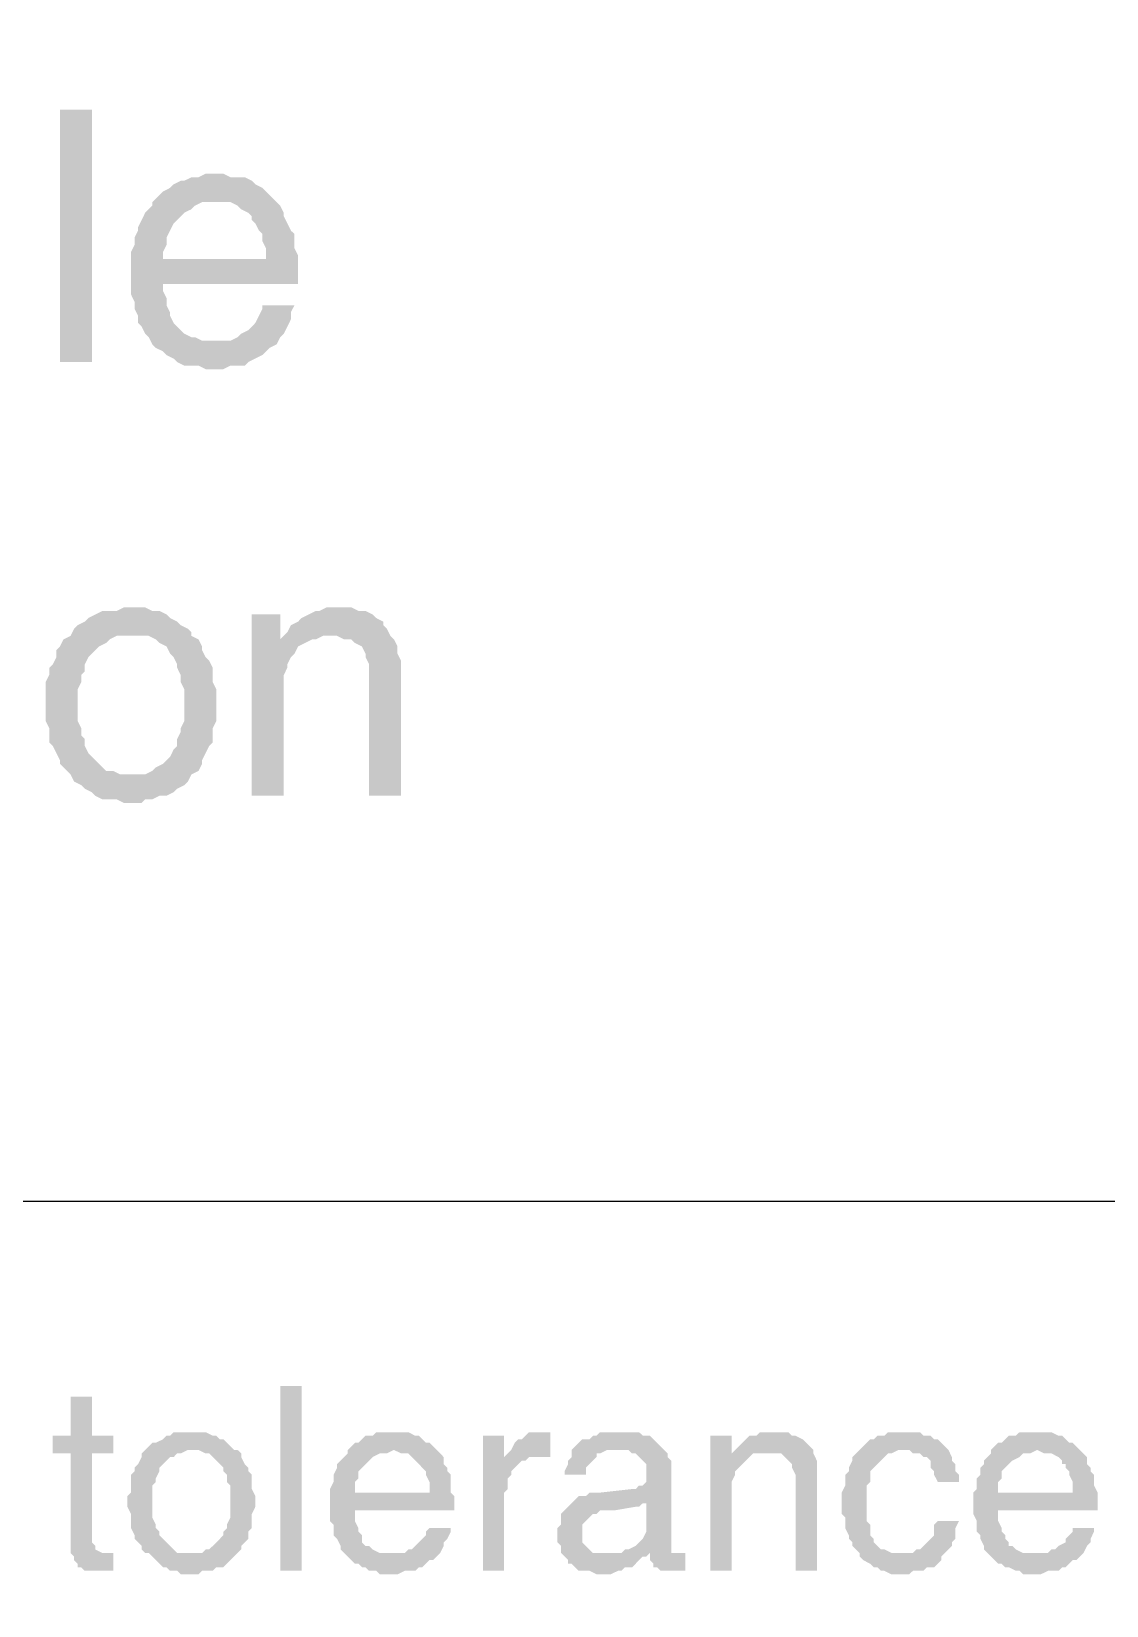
# Model space of a CAD drawing. Header units: millimetres. Extents: x 7018 to 13530, y 4187 to 5692.
# Drawn here: x 11567.26 to 11580.92, y 4966.39 to 4986.37 of the extents above; entities that cross this region are included whole.
import ezdxf

# ---------------------------------------------------------------- set-up
doc = ezdxf.new("R2010")
doc.units = ezdxf.units.MM
doc.layers.add('绘图', color=7, linetype='Continuous')

msp = doc.modelspace()

# ---------------------------------------------------------------- hatches: boundary and pattern name
at = {"transparency": 33554559}
for points in [[(11567.624, 4982.173), (11567.624, 4985.378), (11568.03, 4985.378), (11568.03, 4982.173)], [(11569.61, 4984.565), (11569.474, 4984.565), (11569.384, 4984.52), (11569.294, 4984.52), (11569.203, 4984.475), (11569.158, 4984.475), (11569.068, 4984.43), (11569.023, 4984.385), (11568.933, 4984.339), (11568.888, 4984.294), (11568.797, 4984.204), (11569.79, 4984.204), (11569.88, 4984.159), (11569.926, 4984.114), (11570.016, 4984.069), (11570.061, 4984.024), (11570.061, 4983.978), (11570.106, 4983.933), (11570.151, 4983.843), (11570.196, 4983.798), (11570.196, 4983.708), (11570.242, 4983.617), (11570.242, 4983.482), (11568.527, 4983.482), (11568.527, 4983.031), (11568.572, 4982.94), (11568.572, 4982.85), (11568.617, 4982.76), (11568.617, 4982.67), (11568.662, 4982.624), (11568.707, 4982.534), (11568.752, 4982.489), (11568.797, 4982.399), (11569.61, 4982.444), (11569.429, 4982.444), (11569.339, 4982.489), (11569.294, 4982.489), (11569.203, 4982.534), (11569.158, 4982.579), (11569.068, 4982.67), (11569.068, 4982.67), (11569.023, 4982.76), (11569.023, 4982.805), (11568.978, 4982.895), (11568.978, 4982.986), (11568.933, 4983.076), (11568.933, 4983.166), (11570.648, 4983.166), (11570.648, 4983.527), (11570.603, 4983.617), (11570.603, 4983.798), (11570.557, 4983.843), (11570.512, 4983.933), (11570.467, 4984.024), (11570.467, 4984.069), (11570.422, 4984.159), (11570.377, 4984.204), (11570.332, 4984.249), (11570.242, 4984.339), (11570.196, 4984.385), (11570.106, 4984.43), (11570.061, 4984.475), (11569.971, 4984.52), (11569.79, 4984.52), (11569.7, 4984.565)], [(11568.797, 4984.204), (11568.797, 4984.159), (11568.752, 4984.114), (11568.707, 4984.069), (11568.662, 4983.978), (11568.617, 4983.888), (11568.617, 4983.843), (11568.572, 4983.753), (11568.572, 4983.662), (11568.527, 4983.572), (11568.527, 4983.482), (11568.933, 4983.482), (11568.933, 4983.572), (11568.978, 4983.662), (11568.978, 4983.753), (11569.023, 4983.843), (11569.068, 4983.933), (11569.113, 4983.978), (11569.158, 4984.024), (11569.203, 4984.069), (11569.294, 4984.114), (11569.339, 4984.159), (11569.429, 4984.204), (11569.61, 4984.204)], [(11570.603, 4982.895), (11570.196, 4982.895), (11570.196, 4982.85), (11570.151, 4982.76), (11570.106, 4982.67), (11570.061, 4982.624), (11570.016, 4982.579), (11569.926, 4982.534), (11569.88, 4982.489), (11569.79, 4982.444), (11569.61, 4982.444), (11568.797, 4982.399), (11568.797, 4982.399), (11568.842, 4982.354), (11568.933, 4982.309), (11568.978, 4982.263), (11569.068, 4982.218), (11569.113, 4982.173), (11569.203, 4982.128), (11569.384, 4982.128), (11569.474, 4982.083), (11569.7, 4982.083), (11569.79, 4982.128), (11569.971, 4982.128), (11570.016, 4982.173), (11570.106, 4982.218), (11570.196, 4982.263), (11570.242, 4982.309), (11570.287, 4982.354), (11570.377, 4982.399), (11570.422, 4982.489), (11570.467, 4982.534), (11570.512, 4982.624), (11570.557, 4982.715), (11570.557, 4982.805)], [(11568.527, 4979.059), (11568.436, 4979.059), (11568.346, 4979.014), (11568.165, 4979.014), (11568.075, 4978.969), (11567.985, 4978.924), (11567.94, 4978.878), (11567.85, 4978.833), (11567.804, 4978.788), (11567.759, 4978.698), (11567.759, 4978.698), (11567.669, 4978.653), (11567.624, 4978.563), (11567.579, 4978.517), (11567.579, 4978.427), (11567.534, 4978.337), (11567.488, 4978.292), (11567.488, 4978.201), (11567.443, 4978.111), (11567.443, 4977.615), (11567.488, 4977.525), (11567.488, 4977.344), (11567.534, 4977.299), (11567.579, 4977.209), (11567.624, 4977.118), (11567.624, 4977.073), (11567.714, 4976.983), (11567.759, 4976.938), (11568.527, 4976.938), (11568.391, 4976.938), (11568.301, 4976.983), (11568.211, 4976.983), (11568.165, 4977.028), (11568.075, 4977.118), (11568.03, 4977.163), (11567.985, 4977.209), (11567.94, 4977.299), (11567.94, 4977.389), (11567.895, 4977.434), (11567.895, 4977.525), (11567.85, 4977.615), (11567.85, 4978.021), (11567.895, 4978.111), (11567.895, 4978.201), (11567.94, 4978.247), (11567.94, 4978.337), (11567.985, 4978.427), (11568.03, 4978.472), (11568.075, 4978.517), (11568.12, 4978.563), (11568.211, 4978.608), (11568.256, 4978.653), (11568.346, 4978.698), (11568.527, 4978.698), (11569.294, 4978.743), (11569.249, 4978.788), (11569.158, 4978.833), (11569.113, 4978.878), (11569.023, 4978.924), (11568.978, 4978.969), (11568.888, 4979.014), (11568.797, 4979.014), (11568.707, 4979.059), (11568.617, 4979.059)], [(11570.422, 4978.969), (11570.061, 4978.969), (11570.061, 4976.667), (11570.467, 4976.667), (11570.467, 4977.886), (11570.467, 4978.201), (11570.512, 4978.292), (11570.512, 4978.337), (11570.557, 4978.427), (11570.603, 4978.472), (11570.603, 4978.472), (11570.648, 4978.563), (11570.738, 4978.608), (11570.422, 4978.653)], [(11571.144, 4979.059), (11571.009, 4979.059), (11570.919, 4979.014), (11570.873, 4979.014), (11570.783, 4978.969), (11570.693, 4978.924), (11570.648, 4978.878), (11570.557, 4978.833), (11570.512, 4978.743), (11570.422, 4978.653), (11570.738, 4978.608), (11570.828, 4978.653), (11570.873, 4978.653), (11570.964, 4978.698), (11571.821, 4978.698), (11571.776, 4978.788), (11571.731, 4978.833), (11571.731, 4978.878), (11571.641, 4978.924), (11571.596, 4978.969), (11571.505, 4979.014), (11571.415, 4979.014), (11571.325, 4979.059), (11571.234, 4979.059)], [(11569.294, 4978.743), (11568.527, 4978.698), (11568.752, 4978.698), (11568.842, 4978.653), (11568.888, 4978.608), (11568.978, 4978.563), (11569.023, 4978.472), (11569.068, 4978.427), (11569.113, 4978.337), (11569.113, 4978.292), (11569.158, 4978.201), (11569.158, 4978.111), (11569.203, 4978.021), (11569.203, 4977.615), (11569.158, 4977.525), (11569.158, 4977.479), (11569.113, 4977.389), (11569.113, 4977.299), (11569.068, 4977.254), (11569.023, 4977.163), (11568.978, 4977.118), (11568.933, 4977.073), (11568.842, 4977.028), (11568.797, 4976.983), (11568.707, 4976.938), (11567.759, 4976.938), (11567.804, 4976.848), (11567.895, 4976.802), (11567.94, 4976.757), (11568.03, 4976.712), (11568.075, 4976.667), (11568.165, 4976.622), (11568.346, 4976.622), (11568.436, 4976.577), (11568.662, 4976.577), (11568.707, 4976.622), (11568.797, 4976.622), (11568.888, 4976.667), (11568.978, 4976.667), (11569.068, 4976.712), (11569.113, 4976.757), (11569.203, 4976.802), (11569.249, 4976.848), (11569.294, 4976.938), (11569.294, 4976.938), (11569.384, 4976.983), (11569.429, 4977.073), (11569.429, 4977.118), (11569.474, 4977.209), (11569.519, 4977.299), (11569.565, 4977.344), (11569.565, 4977.525), (11569.61, 4977.615), (11569.61, 4977.84), (11569.61, 4978.021), (11569.565, 4978.111), (11569.565, 4978.292), (11569.519, 4978.382), (11569.474, 4978.427), (11569.429, 4978.517), (11569.429, 4978.563), (11569.384, 4978.653), (11569.294, 4978.698)], [(11571.821, 4978.698), (11571.054, 4978.698), (11571.144, 4978.698), (11571.234, 4978.653), (11571.325, 4978.653), (11571.37, 4978.608), (11571.46, 4978.563), (11571.46, 4978.563), (11571.505, 4978.472), (11571.505, 4978.427), (11571.55, 4978.337), (11571.55, 4976.667), (11571.957, 4976.667), (11571.957, 4978.382), (11571.911, 4978.472), (11571.911, 4978.563), (11571.866, 4978.653)], [(11570.422, 4966.828), (11570.422, 4969.175), (11570.693, 4969.175), (11570.693, 4966.828)], [(11568.03, 4969.04), (11567.759, 4969.04), (11567.759, 4968.543), (11567.534, 4968.543), (11567.534, 4968.318), (11567.759, 4968.318), (11567.759, 4967.054), (11567.804, 4967.009), (11567.804, 4966.964), (11567.85, 4966.918), (11567.85, 4966.873), (11567.895, 4966.873), (11567.94, 4966.828), (11568.301, 4966.828), (11568.301, 4967.054), (11568.165, 4967.054), (11568.075, 4967.099), (11568.075, 4967.144), (11568.03, 4967.189), (11568.03, 4968.318), (11568.301, 4968.318), (11568.301, 4968.543), (11568.03, 4968.543)], [(11569.294, 4968.588), (11569.068, 4968.588), (11569.023, 4968.543), (11568.978, 4968.543), (11568.933, 4968.498), (11568.842, 4968.453), (11568.797, 4968.453), (11568.752, 4968.408), (11568.707, 4968.363), (11568.707, 4968.363), (11568.662, 4968.318), (11568.662, 4968.272), (11568.617, 4968.182), (11568.572, 4968.137), (11568.572, 4968.092), (11568.527, 4968.047), (11568.527, 4967.821), (11568.481, 4967.776), (11568.481, 4967.686), (11568.481, 4967.641), (11568.527, 4967.55), (11568.527, 4967.37), (11568.572, 4967.28), (11568.572, 4967.234), (11568.617, 4967.189), (11568.662, 4967.144), (11568.662, 4967.099), (11568.707, 4967.054), (11569.294, 4967.054), (11569.113, 4967.054), (11569.068, 4967.099), (11569.023, 4967.144), (11568.978, 4967.189), (11568.933, 4967.234), (11568.888, 4967.28), (11568.888, 4967.325), (11568.842, 4967.37), (11568.842, 4967.415), (11568.797, 4967.505), (11568.797, 4967.911), (11568.842, 4967.956), (11568.842, 4968.002), (11568.888, 4968.092), (11568.888, 4968.137), (11568.933, 4968.182), (11568.978, 4968.227), (11569.023, 4968.272), (11569.068, 4968.272), (11569.113, 4968.318), (11569.158, 4968.318), (11569.249, 4968.363), (11569.835, 4968.363), (11569.79, 4968.408), (11569.745, 4968.453), (11569.7, 4968.498), (11569.655, 4968.498), (11569.61, 4968.543), (11569.565, 4968.543), (11569.474, 4968.588), (11569.384, 4968.588)], [(11571.866, 4968.588), (11571.641, 4968.588), (11571.596, 4968.543), (11571.505, 4968.543), (11571.46, 4968.498), (11571.415, 4968.453), (11571.37, 4968.453), (11571.325, 4968.408), (11571.28, 4968.363), (11571.866, 4968.363), (11571.957, 4968.318), (11572.047, 4968.318), (11572.092, 4968.272), (11572.137, 4968.227), (11572.182, 4968.182), (11572.182, 4968.182), (11572.227, 4968.137), (11572.272, 4968.092), (11572.272, 4968.047), (11572.318, 4967.956), (11572.318, 4967.821), (11571.054, 4967.821), (11571.054, 4967.46), (11571.099, 4967.415), (11571.099, 4967.28), (11571.144, 4967.234), (11571.189, 4967.144), (11571.189, 4967.099), (11571.234, 4967.054), (11571.28, 4967.009), (11571.28, 4967.009), (11571.325, 4966.964), (11571.37, 4966.918), (11571.415, 4966.918), (11571.46, 4966.873), (11571.505, 4966.873), (11571.55, 4966.828), (11571.641, 4966.828), (11571.686, 4966.783), (11571.911, 4966.783), (11572.002, 4966.828), (11572.137, 4966.828), (11572.182, 4966.873), (11572.227, 4966.873), (11572.272, 4966.918), (11572.318, 4966.964), (11572.363, 4966.964), (11572.408, 4967.009), (11571.866, 4967.054), (11571.686, 4967.054), (11571.596, 4967.099), (11571.55, 4967.144), (11571.505, 4967.144), (11571.46, 4967.189), (11571.46, 4967.28), (11571.415, 4967.325), (11571.415, 4967.37), (11571.37, 4967.46), (11571.37, 4967.595), (11572.634, 4967.595), (11572.634, 4967.776), (11572.588, 4967.821), (11572.588, 4968.047), (11572.543, 4968.092), (11572.543, 4968.137), (11572.498, 4968.182), (11572.498, 4968.272), (11572.453, 4968.318), (11572.408, 4968.363), (11572.363, 4968.408), (11572.318, 4968.453), (11572.272, 4968.453), (11572.227, 4968.498), (11572.182, 4968.543), (11572.137, 4968.543), (11572.047, 4968.588), (11571.957, 4968.588)], [(11573.762, 4968.588), (11573.581, 4968.588), (11573.536, 4968.543), (11573.491, 4968.498), (11573.446, 4968.498), (11573.401, 4968.453), (11573.356, 4968.363), (11573.356, 4968.363), (11573.311, 4968.318), (11573.762, 4968.272), (11573.852, 4968.272), (11573.852, 4968.588), (11573.807, 4968.588)], [(11574.755, 4968.588), (11574.484, 4968.588), (11574.439, 4968.543), (11574.394, 4968.543), (11574.349, 4968.498), (11574.258, 4968.498), (11574.213, 4968.453), (11574.213, 4968.453), (11574.168, 4968.408), (11574.123, 4968.363), (11574.123, 4968.272), (11574.078, 4968.227), (11574.078, 4968.182), (11574.033, 4968.092), (11574.033, 4968.047), (11574.303, 4968.047), (11574.303, 4968.137), (11574.349, 4968.182), (11574.394, 4968.227), (11574.439, 4968.272), (11574.439, 4968.318), (11574.484, 4968.318), (11574.574, 4968.363), (11575.296, 4968.363), (11575.251, 4968.408), (11575.206, 4968.453), (11575.161, 4968.498), (11575.116, 4968.543), (11575.026, 4968.543), (11574.98, 4968.588), (11574.8, 4968.588)], [(11576.65, 4968.588), (11576.515, 4968.588), (11576.47, 4968.543), (11576.38, 4968.543), (11576.334, 4968.498), (11576.289, 4968.453), (11576.244, 4968.408), (11576.199, 4968.363), (11576.154, 4968.318), (11576.38, 4968.272), (11576.425, 4968.318), (11576.605, 4968.318), (11577.192, 4968.363), (11577.147, 4968.408), (11577.102, 4968.453), (11577.102, 4968.453), (11577.056, 4968.498), (11576.966, 4968.543), (11576.921, 4968.543), (11576.876, 4968.588), (11576.741, 4968.588)], [(11578.32, 4968.588), (11578.14, 4968.588), (11578.095, 4968.543), (11578.004, 4968.543), (11577.959, 4968.498), (11577.914, 4968.498), (11577.869, 4968.453), (11577.824, 4968.408), (11577.779, 4968.363), (11578.41, 4968.363), (11578.456, 4968.318), (11578.546, 4968.318), (11578.591, 4968.272), (11578.636, 4968.272), (11578.681, 4968.227), (11578.681, 4968.137), (11578.726, 4968.092), (11578.726, 4968.047), (11578.772, 4967.956), (11579.042, 4967.956), (11579.042, 4968.047), (11578.997, 4968.092), (11578.997, 4968.182), (11578.952, 4968.227), (11578.952, 4968.272), (11578.907, 4968.363), (11578.862, 4968.408), (11578.817, 4968.453), (11578.817, 4968.453), (11578.772, 4968.498), (11578.726, 4968.498), (11578.681, 4968.543), (11578.591, 4968.543), (11578.546, 4968.588), (11578.41, 4968.588)], [(11580.035, 4968.588), (11579.81, 4968.588), (11579.764, 4968.543), (11579.674, 4968.543), (11579.629, 4968.498), (11579.584, 4968.453), (11579.539, 4968.453), (11579.494, 4968.408), (11579.448, 4968.363), (11580.035, 4968.363), (11580.125, 4968.318), (11580.216, 4968.318), (11580.306, 4968.272), (11580.351, 4968.227), (11580.351, 4968.182), (11580.396, 4968.182), (11580.396, 4968.137), (11580.441, 4968.092), (11580.441, 4968.047), (11580.487, 4967.956), (11580.487, 4967.821), (11579.223, 4967.821), (11579.223, 4967.55), (11579.268, 4967.46), (11579.268, 4967.325), (11579.313, 4967.28), (11579.313, 4967.234), (11579.358, 4967.144), (11579.358, 4967.099), (11579.403, 4967.054), (11579.448, 4967.009), (11579.448, 4967.009), (11579.494, 4966.964), (11579.539, 4966.918), (11579.584, 4966.918), (11579.629, 4966.873), (11579.674, 4966.873), (11579.764, 4966.828), (11579.81, 4966.828), (11579.855, 4966.783), (11580.08, 4966.783), (11580.171, 4966.828), (11580.306, 4966.828), (11580.351, 4966.873), (11580.396, 4966.873), (11580.441, 4966.918), (11580.487, 4966.964), (11580.532, 4966.964), (11580.577, 4967.009), (11580.035, 4967.054), (11579.855, 4967.054), (11579.764, 4967.099), (11579.719, 4967.144), (11579.674, 4967.144), (11579.674, 4967.189), (11579.629, 4967.234), (11579.629, 4967.28), (11579.584, 4967.325), (11579.584, 4967.37), (11579.539, 4967.46), (11579.539, 4967.595), (11580.802, 4967.595), (11580.802, 4967.821), (11580.757, 4967.911), (11580.757, 4968.047), (11580.712, 4968.092), (11580.712, 4968.137), (11580.667, 4968.182), (11580.667, 4968.272), (11580.622, 4968.318), (11580.577, 4968.363), (11580.532, 4968.408), (11580.487, 4968.453), (11580.441, 4968.453), (11580.396, 4968.498), (11580.351, 4968.543), (11580.306, 4968.543), (11580.216, 4968.588), (11580.125, 4968.588)], [(11573.265, 4968.543), (11572.995, 4968.543), (11572.995, 4966.828), (11573.265, 4966.828), (11573.265, 4967.821), (11573.311, 4967.866), (11573.311, 4968.002), (11573.356, 4968.047), (11573.356, 4968.092), (11573.401, 4968.137), (11573.446, 4968.182), (11573.491, 4968.227), (11573.536, 4968.227), (11573.265, 4968.272)], [(11576.154, 4968.543), (11575.883, 4968.543), (11575.883, 4966.828), (11576.154, 4966.828), (11576.154, 4967.776), (11576.154, 4967.956), (11576.199, 4968.047), (11576.199, 4968.092), (11576.244, 4968.137), (11576.289, 4968.182), (11576.289, 4968.182), (11576.334, 4968.227), (11576.38, 4968.272), (11576.154, 4968.318)], [(11569.835, 4968.363), (11569.294, 4968.363), (11569.384, 4968.363), (11569.474, 4968.318), (11569.519, 4968.318), (11569.565, 4968.272), (11569.61, 4968.227), (11569.655, 4968.182), (11569.7, 4968.137), (11569.7, 4968.092), (11569.745, 4968.047), (11569.745, 4967.956), (11569.79, 4967.911), (11569.79, 4967.505), (11569.745, 4967.415), (11569.745, 4967.37), (11569.7, 4967.325), (11569.7, 4967.28), (11569.655, 4967.234), (11569.61, 4967.189), (11569.565, 4967.144), (11569.519, 4967.099), (11569.474, 4967.099), (11569.429, 4967.054), (11568.752, 4967.054), (11568.797, 4967.009), (11568.842, 4966.964), (11568.888, 4966.918), (11568.933, 4966.873), (11568.978, 4966.873), (11569.023, 4966.828), (11569.113, 4966.828), (11569.158, 4966.783), (11569.384, 4966.783), (11569.429, 4966.828), (11569.565, 4966.828), (11569.61, 4966.873), (11569.7, 4966.873), (11569.745, 4966.918), (11569.79, 4966.964), (11569.835, 4967.009), (11569.88, 4967.054), (11569.88, 4967.054), (11569.926, 4967.099), (11569.926, 4967.144), (11569.971, 4967.189), (11570.016, 4967.234), (11570.016, 4967.325), (11570.061, 4967.37), (11570.061, 4967.55), (11570.106, 4967.641), (11570.106, 4967.686), (11570.106, 4967.776), (11570.061, 4967.866), (11570.061, 4968.047), (11570.016, 4968.092), (11570.016, 4968.137), (11569.971, 4968.182), (11569.926, 4968.272), (11569.926, 4968.318), (11569.88, 4968.363)], [(11571.28, 4968.363), (11571.28, 4968.318), (11571.234, 4968.272), (11571.189, 4968.227), (11571.144, 4968.182), (11571.144, 4968.137), (11571.099, 4968.047), (11571.099, 4967.956), (11571.054, 4967.866), (11571.054, 4967.821), (11571.37, 4967.821), (11571.37, 4967.956), (11571.415, 4968.002), (11571.415, 4968.092), (11571.46, 4968.137), (11571.505, 4968.182), (11571.505, 4968.182), (11571.55, 4968.227), (11571.596, 4968.272), (11571.686, 4968.318), (11571.776, 4968.318), (11571.866, 4968.363)], [(11573.311, 4968.318), (11573.265, 4968.272), (11573.536, 4968.227), (11573.581, 4968.272), (11573.762, 4968.272)], [(11575.296, 4968.363), (11574.71, 4968.363), (11574.845, 4968.363), (11574.89, 4968.318), (11574.935, 4968.318), (11574.98, 4968.272), (11575.026, 4968.227), (11575.071, 4968.182), (11575.071, 4967.956), (11575.026, 4967.911), (11574.98, 4967.911), (11574.935, 4967.866), (11574.89, 4967.866), (11574.484, 4967.821), (11574.349, 4967.821), (11574.303, 4967.776), (11574.213, 4967.776), (11574.168, 4967.731), (11575.071, 4967.686), (11575.071, 4967.415), (11575.071, 4967.325), (11575.026, 4967.234), (11574.98, 4967.189), (11574.935, 4967.144), (11574.935, 4967.144), (11574.845, 4967.099), (11574.8, 4967.099), (11574.755, 4967.054), (11574.574, 4967.054), (11574.033, 4967.009), (11574.078, 4966.964), (11574.078, 4966.918), (11574.123, 4966.918), (11574.168, 4966.873), (11574.213, 4966.828), (11574.349, 4966.828), (11574.439, 4966.783), (11574.619, 4966.783), (11574.71, 4966.828), (11574.755, 4966.828), (11574.8, 4966.873), (11574.89, 4966.873), (11574.935, 4966.918), (11574.98, 4966.964), (11575.026, 4967.009), (11575.071, 4967.009), (11575.116, 4967.054), (11575.387, 4967.054), (11575.387, 4968.227), (11575.341, 4968.272), (11575.341, 4968.318)], [(11577.192, 4968.363), (11576.605, 4968.318), (11576.786, 4968.318), (11576.831, 4968.272), (11576.876, 4968.227), (11576.876, 4968.227), (11576.921, 4968.182), (11576.921, 4968.137), (11576.966, 4968.047), (11576.966, 4966.828), (11577.237, 4966.828), (11577.237, 4968.227), (11577.192, 4968.318)], [(11577.779, 4968.363), (11577.733, 4968.318), (11577.688, 4968.272), (11577.688, 4968.227), (11577.643, 4968.137), (11577.643, 4968.092), (11577.598, 4968.047), (11577.598, 4967.911), (11577.553, 4967.821), (11577.553, 4967.55), (11577.598, 4967.505), (11577.598, 4967.37), (11577.643, 4967.28), (11577.643, 4967.234), (11577.688, 4967.189), (11577.688, 4967.144), (11577.733, 4967.099), (11577.779, 4967.054), (11578.32, 4967.054), (11578.185, 4967.054), (11578.095, 4967.099), (11578.049, 4967.099), (11578.004, 4967.144), (11577.959, 4967.189), (11577.959, 4967.234), (11577.914, 4967.28), (11577.914, 4967.415), (11577.869, 4967.46), (11577.869, 4967.911), (11577.914, 4967.956), (11577.914, 4968.092), (11577.959, 4968.137), (11578.004, 4968.182), (11578.004, 4968.182), (11578.049, 4968.227), (11578.095, 4968.272), (11578.14, 4968.318), (11578.185, 4968.318), (11578.275, 4968.363), (11578.32, 4968.363)], [(11579.448, 4968.363), (11579.448, 4968.318), (11579.403, 4968.272), (11579.358, 4968.227), (11579.358, 4968.182), (11579.313, 4968.137), (11579.313, 4968.047), (11579.268, 4968.002), (11579.268, 4967.866), (11579.223, 4967.821), (11579.539, 4967.821), (11579.539, 4967.956), (11579.584, 4968.002), (11579.584, 4968.092), (11579.629, 4968.137), (11579.674, 4968.182), (11579.674, 4968.182), (11579.719, 4968.227), (11579.81, 4968.272), (11579.855, 4968.318), (11579.945, 4968.318), (11580.035, 4968.363)], [(11574.168, 4967.731), (11574.123, 4967.686), (11574.078, 4967.641), (11574.078, 4967.641), (11574.033, 4967.595), (11573.988, 4967.55), (11573.988, 4967.415), (11573.942, 4967.37), (11573.942, 4967.28), (11573.942, 4967.189), (11573.988, 4967.144), (11573.988, 4967.054), (11574.033, 4967.009), (11574.574, 4967.054), (11574.394, 4967.054), (11574.349, 4967.099), (11574.303, 4967.144), (11574.258, 4967.189), (11574.258, 4967.415), (11574.303, 4967.46), (11574.349, 4967.505), (11574.394, 4967.55), (11574.439, 4967.55), (11574.484, 4967.595), (11574.664, 4967.595), (11574.935, 4967.641), (11574.98, 4967.641), (11575.026, 4967.686), (11575.071, 4967.686)], [(11579.042, 4967.46), (11578.772, 4967.46), (11578.726, 4967.415), (11578.726, 4967.28), (11578.681, 4967.234), (11578.636, 4967.189), (11578.591, 4967.144), (11578.546, 4967.099), (11578.501, 4967.099), (11578.456, 4967.054), (11577.779, 4967.054), (11577.779, 4967.009), (11577.824, 4966.964), (11577.914, 4966.918), (11577.959, 4966.873), (11578.004, 4966.873), (11578.049, 4966.828), (11578.095, 4966.828), (11578.185, 4966.783), (11578.41, 4966.783), (11578.456, 4966.828), (11578.591, 4966.828), (11578.636, 4966.873), (11578.726, 4966.873), (11578.772, 4966.918), (11578.817, 4966.964), (11578.817, 4967.009), (11578.862, 4967.054), (11578.907, 4967.099), (11578.952, 4967.144), (11578.952, 4967.189), (11578.997, 4967.234), (11578.997, 4967.37)], [(11572.588, 4967.37), (11572.318, 4967.37), (11572.272, 4967.325), (11572.272, 4967.28), (11572.227, 4967.234), (11572.182, 4967.189), (11572.137, 4967.144), (11572.092, 4967.099), (11572.047, 4967.099), (11572.002, 4967.054), (11571.866, 4967.054), (11572.408, 4967.009), (11572.453, 4967.054), (11572.498, 4967.144), (11572.498, 4967.189), (11572.543, 4967.234), (11572.588, 4967.325)], [(11580.757, 4967.37), (11580.487, 4967.37), (11580.487, 4967.325), (11580.441, 4967.28), (11580.396, 4967.234), (11580.396, 4967.189), (11580.306, 4967.144), (11580.261, 4967.099), (11580.216, 4967.099), (11580.171, 4967.054), (11580.035, 4967.054), (11580.577, 4967.009), (11580.622, 4967.054), (11580.667, 4967.144), (11580.712, 4967.189), (11580.712, 4967.234), (11580.757, 4967.325)], [(11575.567, 4967.054), (11575.477, 4967.054), (11575.116, 4967.009), (11575.116, 4966.964), (11575.161, 4966.918), (11575.161, 4966.873), (11575.206, 4966.873), (11575.251, 4966.828), (11575.567, 4966.828)], [(11575.387, 4967.054), (11575.116, 4967.054), (11575.116, 4967.009), (11575.477, 4967.054), (11575.477, 4967.054)]]:
    msp.add_hatch(color=256, dxfattribs=at).paths.add_polyline_path(points)

# ---------------------------------------------------------------- linework, layer by layer
msp.add_lwpolyline([(11252.583, 4971.522), (11601.654, 4971.522)])
at = {"layer": '绘图', "lineweight": 13, "ltscale": 0.2}
for centre, radius, start, end in [((11323.851, 4624.639), 437.429, 88.5439, 88.5439), ((11323.871, 4624.747), 434.829, 88.05782, 88.05782), ((11345.593, 4624.747), 434.829, 88.05782, 88.05782), ((11326.674, 4762.447), 296.9, 89.34067, 89.34067), ((11348.395, 4762.503), 296.9, 89.34067, 89.34067)]:
    msp.add_arc(centre, radius, start, end, dxfattribs=at)

doc.saveas('drawing.dxf')
